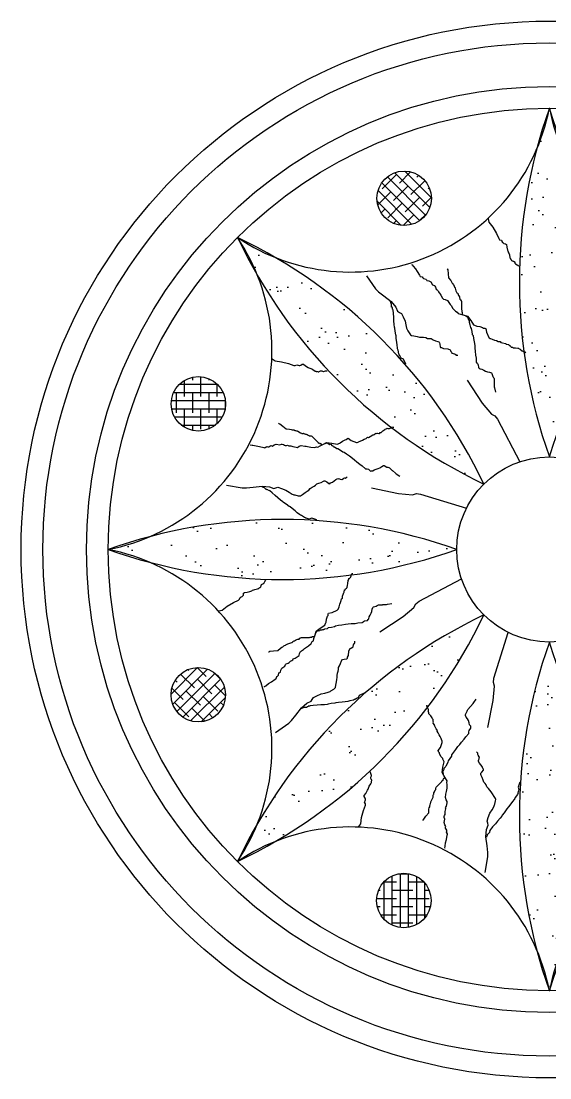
# Model space of a CAD drawing. Extents: x 79200 to 86489, y 55229 to 60079.
# Drawn here: x 79200 to 81627, y 55229 to 60079 of the extents above; entities that cross this region are included whole.
import ezdxf

# ---------------------------------------------------------------- set-up
doc = ezdxf.new("R2010")
doc.units = 0
doc.header["$LTSCALE"] = 10
doc.header["$MEASUREMENT"] = 0
for name, color, linetype in [('4', 4, 'CONTINUOUS'), ('7', 7, 'CONTINUOUS'), ('BH', 3, 'CONTINUOUS')]:
    doc.layers.add(name, color=color, linetype=linetype)

msp = doc.modelspace()

# ---------------------------------------------------------------- hatches: boundary and pattern name
at = {"layer": 'BH'}
h = msp.add_hatch(dxfattribs=at)
h.set_pattern_fill('AR-SAND', color=256, scale=100, style=0)
h.set_pattern_definition([(37.5, (44177.51, 45281.96), (-6.29934, 192.6824), [0, -152, 0, -170, 0, -162.5]), (7.5, (44177.5, 45281.96), (176.9777, 282.2146), [0, -82, 0, -137, 0, -52.5]), (327.5, (44054.51, 45281.96), (311.4142, 0.5659), [0, -50, 0, -180, 0, -235]), (317.5, (44054.5, 45281.96), (300.6127, 87.7676), [0, -25, 0, -118, 0, -135])])
h.paths.add_polyline_path([(81683.5, 59489.8, -0.053362), (81625, 59678.9, -0.053362), (81566.6, 59489.8, 0.097818), (81507.9, 58564.9), (81512.3, 58560.5), (81513.5, 58560.5), (81516, 58558.1), (81508.8, 58558.1, 0.05169), (81625, 58078.9, 0.151004)])
h.paths.add_polyline_path([(80368.2, 58993.4, -0.053362), (80193.1, 59085.8, -0.053362), (80285.5, 58910.7, 0.097818), (80898, 58215.3), (80904.2, 58215.3), (80905.1, 58216.1), (80908.5, 58216.1), (80903.5, 58211.1, 0.05169), (81324.5, 57954.4, 0.151004)])
h.paths.add_polyline_path([(81200, 57653.9, 0.151004), (79789.1, 57712.3, -0.053362), (79600, 57653.9, -0.053362), (79789.1, 57595.4, 0.097818), (80714, 57536.8), (80718.4, 57541.2), (80718.4, 57542.4), (80720.8, 57544.8), (80720.8, 57537.7, 0.05169)])
h.paths.add_polyline_path([(81063.6, 56926.9), (81063.6, 56933.1), (81062.8, 56934), (81062.8, 56937.4), (81067.8, 56932.4, 0.05169), (81324.5, 57353.4, 0.151004), (80285.5, 56397, -0.053362), (80193.1, 56222, -0.053362), (80368.2, 56314.4, 0.097818)])
h.paths.add_polyline_path([(81734.1, 56749.7), (81741.2, 56749.7, 0.05169), (81625, 57228.9, 0.151004), (81566.6, 55818, -0.053362), (81625, 55628.9, -0.053362), (81683.5, 55818, 0.097818), (81742.1, 56742.9), (81737.7, 56747.3), (81736.5, 56747.3)])
h.paths.add_polyline_path([(82352, 57092.5), (82345.8, 57092.5), (82344.9, 57091.6), (82341.5, 57091.6), (82346.5, 57096.7, 0.05169), (81925.5, 57353.4, 0.151004), (82881.8, 56314.4, -0.053362), (83056.9, 56222, -0.053362), (82964.5, 56397, 0.097818)])
h.paths.add_polyline_path([(83650, 57653.9, -0.053362), (83460.9, 57712.3, 0.097818), (82536, 57771), (82531.6, 57766.6), (82531.6, 57765.4), (82529.2, 57762.9), (82529.2, 57770.1, 0.05169), (82050, 57653.9, 0.151004), (83460.9, 57595.4, -0.053362)])
h.paths.add_polyline_path([(82964.5, 58910.7, -0.053362), (83056.9, 59085.8, -0.053362), (82881.8, 58993.4, 0.097818), (82186.4, 58380.9), (82186.4, 58374.7), (82187.3, 58373.8), (82187.3, 58370.4), (82182.2, 58375.4, 0.05169), (81925.5, 57954.4, 0.151004)])
h = msp.add_hatch(dxfattribs=at)
h.set_pattern_fill('ANSI38', color=256, scale=300, angle=90, style=0)
h.set_pattern_definition([(135, (85802.292, 54496.444), (-26.5165, -26.5165), []), (225, (85802.292, 54496.444), (-26.5165, -79.54951), [93.75, -56.25])])
edge = h.paths.add_edge_path()
edge.add_arc((80958.3, 59265.7), 125, 90, 450)
h = msp.add_hatch(dxfattribs=at)
h.set_pattern_fill('ANSI38', color=256, scale=300, angle=-225, style=0)
h.set_pattern_definition([(180, (86811.44, 58375.02), (-2e-14, -37.5), []), (270, (86811.44, 58375.02), (37.5, -75), [93.75, -56.25])])
edge = h.paths.add_edge_path()
edge.add_arc((80013.8, 58322.2), 125, -225, 135)
h = msp.add_hatch(dxfattribs=at)
h.set_pattern_fill('ANSI38', color=256, scale=300, angle=-180, style=0)
h.set_pattern_definition([(225, (84782.45, 61831.16), (26.5165, -26.5165), []), (315, (84782.45, 61831.16), (79.54951, -26.5165), [93.75, -56.25])])
edge = h.paths.add_edge_path()
edge.add_arc((80013.2, 56987.2), 125, -180, 180)
h = msp.add_hatch(dxfattribs=at)
h.set_pattern_fill('ANSI38', color=256, scale=300, angle=-135, style=0)
h.set_pattern_definition([(270, (80903.874, 62840.31), (37.5, -3e-14), []), (360, (80903.874, 62840.31), (75, 37.5), [93.75, -56.25])])
edge = h.paths.add_edge_path()
edge.add_arc((80956.7, 56042.7), 125, -135, 225)

# ---------------------------------------------------------------- linework, layer by layer
at = {"layer": '4'}
msp.add_circle((81625, 57653.9), 2425, dxfattribs=at)
at = {"layer": '7'}
for points in [[(80193.1, 56222, 0.536588), (79600, 57653.9, 0.536588), (80193.1, 59085.8, 0.536588), (81625, 59678.9, 0.536588), (83056.9, 59085.8, 0.536588), (83650, 57653.9, 0.536588), (83056.9, 56222, 0.536588), (81625, 55628.9, 0.536588)], [(81625, 58078.9, 0.172247), (81625, 59678.9, 0.172247)], [(81324.5, 57954.4, 0.172247), (80193.1, 59085.8, 0.172247)], [(81200, 57653.9, 0.172247), (79600, 57653.9, 0.172247)], [(81324.5, 57353.4, 0.172247), (80193.1, 56222, 0.172247)], [(81625, 57228.9, 0.172247), (81625, 55628.9, 0.172247)]]:
    msp.add_lwpolyline(points, format="xyb", close=True, dxfattribs=at)
for centre, radius in [((81625, 57653.9), 2325), ((81625, 57653.9), 2125), ((81625, 57653.9), 2025), ((80958.3, 59265.7), 125), ((80013.8, 58322.2), 125), ((81625, 57653.9), 425), ((80013.2, 56987.2), 125), ((80956.7, 56042.7), 125)]:
    msp.add_circle(centre, radius, dxfattribs=at)
at = {"layer": 'BH'}
for points in [[(81344.1, 59173.2), (81344.1, 59171.9), (81346.5, 59156.1), (81364.8, 59133), (81381.8, 59103.8), (81392.7, 59080.6), (81396.4, 59075.8), (81404.9, 59073.3), (81407.4, 59068.5), (81407.4, 59067.2), (81409.8, 59063.6), (81412.2, 59061.2), (81415.9, 59058.7), (81424.4, 59057.5), (81428, 59053.9), (81429.3, 59041.7), (81432.9, 59028.3), (81434.1, 59024.6), (81435.3, 59019.8), (81437.8, 59016.1), (81440.2, 59011.2), (81441.4, 59006.4), (81443.9, 58993), (81446.3, 58989.3), (81446.3, 58988.1), (81447.5, 58986.9), (81448.7, 58984.5), (81449.9, 58983.2), (81449.9, 58982), (81451.2, 58982), (81451.2, 58980.8), (81453.6, 58978.4), (81454.8, 58978.4), (81458.5, 58977.2), (81462.1, 58977.2), (81462.1, 58975.9), (81463.3, 58974.7), (81464.5, 58973.5), (81465.8, 58973.5), (81465.8, 58972.3), (81467, 58968.6), (81468.2, 58966.2), (81469.4, 58965), (81477.9, 58960.1), (81484.2, 58955.2)], [(80992.7, 58962.3), (80996.4, 58961), (80998.8, 58956.2), (81000, 58954.9), (81009.8, 58942.8), (81018.3, 58929.4), (81029.2, 58912.3), (81031.7, 58907.5), (81032.9, 58907.5), (81041.4, 58905), (81043.8, 58901.4), (81047.5, 58897.7), (81058.4, 58895.3), (81060.9, 58891.6), (81062.1, 58888), (81071.8, 58886.8), (81080.3, 58881.9), (81088.9, 58868.5), (81097.4, 58864.9), (81099.8, 58862.4), (81102.2, 58857.6), (81103.5, 58852.7), (81105.9, 58849), (81109.6, 58845.4), (81113.2, 58842.9), (81115.6, 58836.9), (81119.3, 58832), (81122.9, 58829.6), (81124.2, 58825.9), (81126.6, 58821), (81135.1, 58807.6), (81138.8, 58802.8), (81147.3, 58801.6), (81157, 58796.7), (81166.7, 58783.3), (81170.4, 58778.4), (81174, 58773.6), (81182.6, 58760.2), (81193.5, 58748), (81202, 58743.1), (81205.7, 58737), (81216.6, 58734.6), (81233.7, 58729.7), (81249.5, 58724.9), (81264.1, 58705.4), (81277.5, 58684.7), (81289.6, 58679.8), (81292.1, 58678.6), (81305.5, 58677.4), (81318.8, 58672.5), (81322.5, 58670.1), (81329.8, 58670.1), (81329.8, 58668.9), (81333.4, 58667.6), (81335.9, 58650.6), (81346.8, 58627.5), (81349.3, 58625), (81352.9, 58622.6), (81354.1, 58622.6), (81362.6, 58618.9), (81373.6, 58615.3), (81382.1, 58612.9), (81390.6, 58609.2), (81399.1, 58608), (81401.6, 58604.3), (81410.1, 58603.1), (81423.5, 58599.5), (81427.1, 58597), (81429.6, 58595.8), (81439.3, 58594.6), (81440.5, 58590.9), (81444.2, 58589.7), (81447.8, 58584.9), (81450.2, 58582.4), (81455.1, 58582.4), (81458.8, 58580), (81469.7, 58578.8), (81480.7, 58577.6), (81483.1, 58577.6), (81486.7, 58575.1), (81490.4, 58573.9), (81491.6, 58573.9), (81492.8, 58570.3), (81494.1, 58570.3), (81496.5, 58567.8), (81497.7, 58566.6), (81497.7, 58565.4), (81501.4, 58565.4), (81502.6, 58564.2), (81503.8, 58564.2), (81505, 58562.9), (81506.2, 58562.9), (81508.7, 58561.7), (81511.1, 58561.7), (81512.3, 58560.5), (81513.5, 58560.5), (81513.5, 58558.1), (81516, 58558.1), (81517.2, 58556.9)], [(81155.8, 58942.8), (81155.8, 58941.6), (81158.2, 58936.7), (81160.7, 58919.6), (81161.9, 58900.2), (81172.8, 58888), (81176.5, 58881.9), (81178.9, 58877), (81181.3, 58874.6), (81182.6, 58873.4), (81183.8, 58869.7), (81185, 58869.7), (81186.2, 58864.9), (81187.4, 58863.6), (81188.6, 58860), (81191.1, 58857.6), (81192.3, 58853.9), (81195.9, 58840.5), (81198.4, 58835.6), (81198.4, 58834.4), (81200.8, 58832), (81203.2, 58829.6), (81204.5, 58829.6), (81204.5, 58828.3), (81205.7, 58824.7), (81205.7, 58823.5), (81208.1, 58819.8), (81209.3, 58819.8), (81209.3, 58818.6), (81211.8, 58813.7), (81213, 58808.9), (81214.2, 58805.2), (81214.2, 58802.8), (81217.8, 58799.1), (81220.3, 58795.5), (81221.5, 58793), (81221.5, 58755.3), (81222.7, 58751.6), (81222.7, 58744.3), (81223.9, 58744.3), (81223.9, 58743.1), (81225.1, 58743.1), (81225.1, 58733.4), (81226.4, 58733.4), (81226.4, 58732.2)], [(80785.7, 58910.5), (80827.6, 58850.6), (80840.9, 58837.2), (80865.3, 58817.7), (80898.1, 58792.1), (80920, 58766.6), (80928.6, 58747.1), (80937.1, 58742.2), (80945.6, 58737.4), (80954.1, 58721.5), (80962.6, 58702), (80966.3, 58685), (80969.9, 58669.2), (80972.4, 58664.3), (80973.6, 58660.7), (80976, 58657), (80984.5, 58643.6), (80988.2, 58638.7), (80991.8, 58636.3), (81002.8, 58633.9), (81017.4, 58631.4), (81028.3, 58629), (81036.8, 58627.8), (81046.6, 58627.8), (81057.5, 58626.6), (81066, 58622.9), (81074.6, 58621.7), (81083.1, 58621.7), (81091.6, 58616.8), (81102.5, 58612), (81113.5, 58608.3), (81117.2, 58607.1), (81118.4, 58605.9), (81120.8, 58602.2), (81122, 58596.1), (81123.2, 58584), (81125.7, 58580.3), (81130.5, 58580.3), (81139.1, 58576.7), (81158.5, 58574.2), (81169.5, 58570.6), (81170.7, 58566.9), (81171.9, 58566.9), (81171.9, 58564.5), (81173.1, 58564.5), (81174.3, 58560.8), (81175.6, 58559.6), (81178, 58554.7), (81179.2, 58554.7), (81187.7, 58552.3), (81188.9, 58552.3), (81192.6, 58551.1), (81192.6, 58549.9), (81193.8, 58549.9), (81193.8, 58548.7), (81195, 58548.7), (81195, 58547.4), (81196.2, 58546.2), (81204.8, 58546.2)], [(80966.3, 58504.8), (80955.3, 58526.7), (80944.4, 58531.6), (80941.9, 58536.5), (80939.5, 58541.4), (80938.3, 58545), (80937.1, 58545), (80935.9, 58546.2), (80935.9, 58548.7), (80933.4, 58552.3), (80931, 58569.4), (80928.6, 58574.2), (80927.3, 58579.1), (80926.1, 58591.3), (80924.9, 58604.7), (80922.5, 58621.7), (80921.3, 58633.9), (80920, 58638.7), (80917.6, 58655.8), (80915.2, 58669.2), (80913.9, 58674), (80912.7, 58686.2), (80911.5, 58703.3), (80910.3, 58719.1), (80909.1, 58738.6), (80907.9, 58752), (80906.6, 58755.6), (80906.6, 58756.8), (80905.4, 58756.8), (80905.4, 58761.7), (80904.2, 58761.7), (80903, 58765.4), (80901.8, 58766.6), (80900.6, 58766.6), (80900.6, 58781.2), (80899.3, 58781.2), (80899.3, 58782.4), (80898.1, 58782.4), (80898.1, 58783.6), (80896.9, 58787.3), (80896.9, 58790.9), (80895.7, 58790.9), (80895.7, 58792.1)], [(81241, 58727.3), (81241, 58726.1), (81249.5, 58721.2), (81253.1, 58707.8), (81256.8, 58705.4), (81256.8, 58696.9), (81258, 58693.2), (81258, 58689.6), (81259.2, 58687.1), (81259.2, 58685.9), (81260.4, 58684.7), (81262.9, 58672.5), (81266.5, 58667.6), (81268.9, 58654.3), (81271.4, 58640.9), (81275, 58636), (81277.5, 58622.6), (81279.9, 58606.8), (81282.3, 58589.7), (81283.5, 58577.6), (81284.8, 58564.2), (81286, 58545.9), (81288.4, 58532.5), (81289.6, 58513), (81293.3, 58508.2), (81294.5, 58506.9), (81298.2, 58502.1), (81299.4, 58488.7), (81303, 58486.3), (81306.7, 58482.6), (81315.2, 58481.4), (81323.7, 58476.5), (81332.2, 58471.6), (81340.7, 58469.2), (81350.5, 58468), (81359, 58464.3), (81361.4, 58461.9), (81365.1, 58448.5), (81367.5, 58444.9), (81369.9, 58441.2), (81371.2, 58437.6), (81371.2, 58419.3), (81372.4, 58419.3), (81372.4, 58401), (81373.6, 58396.2), (81377.2, 58376.7)], [(80352.1, 58529.5), (80352.9, 58528.7), (80365.8, 58519.2), (80395.1, 58515.7), (80427.8, 58507.1), (80451.9, 58498.5), (80457.9, 58497.7), (80465.7, 58502), (80470.8, 58500.2), (80471.7, 58499.4), (80476, 58498.5), (80479.4, 58498.5), (80483.7, 58499.4), (80490.6, 58504.5), (80495.8, 58504.5), (80505.3, 58496.8), (80517.3, 58489.9), (80520.8, 58488.2), (80525.1, 58485.6), (80529.4, 58484.7), (80534.5, 58483), (80538.8, 58480.4), (80550, 58472.7), (80554.3, 58471.8), (80555.2, 58471), (80556.9, 58471), (80559.5, 58470.1), (80561.2, 58470.1), (80562.1, 58469.2), (80562.9, 58470.1), (80563.8, 58469.2), (80567.2, 58469.2), (80568.1, 58470.1), (80571.5, 58471.8), (80574.1, 58474.4), (80575, 58473.5), (80576.7, 58473.5), (80578.4, 58473.5), (80579.3, 58474.4), (80580.1, 58473.5), (80583.6, 58471.8), (80586.2, 58470.9), (80587.9, 58470.9), (80597.4, 58473.5), (80605.2, 58474.5)], [(81247.1, 58431.7), (81317.1, 58325.7), (81359.1, 58275.7), (81375, 58266.9), (81387.1, 58251.7), (81489.8, 58056.8)], [(80252.8, 58132), (80256.2, 58133.7), (80261.4, 58132), (80263.1, 58132), (80278.6, 58130.2), (80294.1, 58126.8), (80313.9, 58122.5), (80319, 58120.7), (80319.9, 58121.6), (80327.6, 58125.9), (80331.9, 58125), (80337.1, 58125), (80346.6, 58131.1), (80350.9, 58130.2), (80354.3, 58128.5), (80362.1, 58134.5), (80371.5, 58137.1), (80387, 58133.6), (80395.6, 58137.1), (80399.1, 58137.1), (80404.2, 58135.4), (80408.5, 58132.8), (80412.8, 58131.9), (80418, 58131.9), (80422.3, 58132.8), (80428.3, 58130.2), (80434.4, 58129.3), (80438.7, 58130.2), (80442.1, 58128.5), (80447.3, 58126.7), (80462.8, 58123.3), (80468.8, 58122.4), (80475.7, 58127.6), (80486, 58131), (80502.3, 58128.4), (80508.4, 58127.6), (80514.4, 58126.7), (80529.9, 58123.3), (80546.2, 58122.4), (80555.7, 58125), (80562.6, 58123.3), (80572.1, 58129.3), (80587.5, 58137.9), (80602.2, 58145.6), (80626.3, 58142.2), (80650.4, 58137), (80662.4, 58142.2), (80665, 58143), (80675.3, 58151.6), (80688.2, 58157.7), (80692.5, 58158.5), (80697.7, 58163.7), (80698.6, 58162.8), (80702, 58164.5), (80715.8, 58154.2), (80739.9, 58145.6), (80743.3, 58145.6), (80747.6, 58146.5), (80748.5, 58147.3), (80757.1, 58150.8), (80767.4, 58155.9), (80775.2, 58160.2), (80783.8, 58163.7), (80790.6, 58168.8), (80794.9, 58168), (80801.8, 58173.1), (80813.9, 58180), (80818.2, 58180.9), (80820.8, 58181.7), (80828.5, 58187.7), (80831.9, 58186), (80835.4, 58187.7), (80841.4, 58186.9), (80844.9, 58186.9), (80848.3, 58190.3), (80852.6, 58191.2), (80861.2, 58198.1), (80869.8, 58204.9), (80871.5, 58206.7), (80875.8, 58207.5), (80879.3, 58209.3), (80880.1, 58210.1), (80883.6, 58208.4), (80884.4, 58209.2), (80887.9, 58209.2), (80889.6, 58209.2), (80890.5, 58208.4), (80893, 58211), (80894.8, 58211), (80895.6, 58211.8), (80897.3, 58211.8), (80898.2, 58212.7), (80900.8, 58213.5), (80902.5, 58215.3), (80904.2, 58215.3), (80905.1, 58216.1), (80906.8, 58214.4), (80908.5, 58216.1), (80910.3, 58216.1)], [(80381.8, 58233.5), (80382.7, 58232.6), (80387.9, 58230.9), (80401.6, 58220.6), (80416.3, 58207.6), (80432.6, 58206.8), (80439.5, 58205.1), (80444.7, 58203.3), (80448.1, 58203.3), (80449.8, 58203.3), (80453.3, 58201.6), (80454.1, 58202.5), (80458.4, 58199.9), (80460.2, 58199.9), (80463.6, 58198.2), (80467, 58198.2), (80470.5, 58196.4), (80482.5, 58189.6), (80487.7, 58187.8), (80488.6, 58187), (80492, 58187), (80495.4, 58187), (80496.3, 58187.8), (80497.2, 58187), (80500.6, 58185.2), (80501.5, 58184.4), (80505.8, 58183.5), (80506.6, 58184.4), (80507.5, 58183.5), (80512.7, 58181.8), (80517, 58179.2), (80520.4, 58177.5), (80522.1, 58175.8), (80527.3, 58175.8), (80531.6, 58174.9), (80534.2, 58174.1), (80560.9, 58147.4), (80564.3, 58145.6), (80569.5, 58140.5), (80570.3, 58141.3), (80571.2, 58140.5), (80572.1, 58141.3), (80578.9, 58134.5), (80579.8, 58135.3), (80580.7, 58134.5)], [(80594.4, 58141.3), (80595.3, 58140.5), (80604.8, 58143.1), (80616.8, 58136.2), (80621.1, 58137), (80627.1, 58131), (80630.6, 58129.3), (80633.2, 58126.7), (80635.7, 58125.8), (80636.6, 58125), (80638.3, 58125), (80648.7, 58118.1), (80654.7, 58117.2), (80665.9, 58109.5), (80677.1, 58101.7), (80683.1, 58100.9), (80694.3, 58093.1), (80707.2, 58083.6), (80721, 58073.3), (80730.4, 58065.6), (80740.8, 58057), (80754.5, 58044.9), (80765.7, 58037.2), (80780.4, 58024.2), (80786.4, 58023.4), (80788.1, 58023.4), (80794.1, 58022.5), (80804.4, 58013.9), (80808.8, 58014.8), (80813.9, 58014.8), (80820.8, 58019.9), (80830.3, 58022.5), (80839.7, 58025.1), (80847.5, 58029.4), (80855.2, 58035.4), (80863.8, 58038.9), (80867.3, 58038.9), (80879.3, 58032), (80883.6, 58031.1), (80887.9, 58030.2), (80891.4, 58028.5), (80904.3, 58015.6), (80905.1, 58016.5), (80918.1, 58003.6), (80922.4, 58001), (80938.7, 57989.8)], [(80143, 57949), (80214.9, 57936.2), (80233.9, 57936.2), (80264.9, 57939.6), (80306.2, 57944.8), (80339.7, 57942.2), (80359.5, 57934.4), (80369, 57937), (80378.5, 57939.6), (80395.7, 57934.4), (80415.5, 57926.7), (80430.1, 57917.2), (80443.9, 57908.6), (80449, 57906.9), (80452.5, 57905.1), (80456.8, 57904.3), (80472.3, 57900.8), (80478.3, 57900), (80482.6, 57900.8), (80492.1, 57906.9), (80504.1, 57915.5), (80513.6, 57921.5), (80520.5, 57926.6), (80527.3, 57933.5), (80535.9, 57940.4), (80544.6, 57943.8), (80551.4, 57949), (80557.5, 57955), (80566.9, 57957.6), (80578.1, 57961.9), (80588.4, 57967.1), (80591.9, 57968.8), (80593.6, 57968.8), (80597.9, 57967.9), (80603.1, 57964.5), (80612.5, 57956.7), (80616.8, 57955.9), (80620.3, 57959.3), (80628.9, 57962.8), (80644.4, 57974.8), (80654.7, 57980), (80658.1, 57978.2), (80659, 57979.1), (80660.7, 57977.4), (80661.6, 57978.2), (80665, 57976.5), (80666.7, 57976.5), (80671.9, 57974.8), (80672.8, 57975.7), (80680.5, 57980), (80681.4, 57980.8), (80684.8, 57982.5), (80685.7, 57981.7), (80686.5, 57982.5), (80687.4, 57981.7), (80688.3, 57982.5), (80689.1, 57981.7), (80690.8, 57981.7), (80696.9, 57987.7)], [(80557.5, 57789.8), (80534.3, 57797.5), (80523.1, 57793.2), (80517.9, 57795), (80512.7, 57796.7), (80509.3, 57798.4), (80508.4, 57797.6), (80506.7, 57797.6), (80505, 57799.3), (80500.7, 57800.1), (80486.9, 57810.5), (80481.8, 57812.2), (80477.5, 57814.8), (80468, 57822.5), (80457.7, 57831.1), (80443.9, 57841.5), (80434.4, 57849.2), (80430.1, 57851.8), (80416.3, 57862.1), (80405.2, 57869.9), (80400.8, 57872.5), (80391.4, 57880.2), (80378.5, 57891.4), (80366.4, 57901.7), (80351.8, 57914.6), (80341.5, 57923.2), (80338, 57925), (80337.1, 57925.8), (80336.3, 57925), (80332.8, 57928.4), (80332, 57927.5), (80328.5, 57929.3), (80326.8, 57929.3), (80326, 57928.4), (80315.6, 57938.7), (80314.8, 57937.9), (80313.9, 57938.7), (80313, 57937.9), (80312.2, 57938.7), (80308.7, 57940.5), (80306.2, 57943), (80305.3, 57942.2), (80304.4, 57943)], [(80807.9, 57936.7), (80932.3, 57911.2), (80997.3, 57905.5), (81014.7, 57910.5), (81034.1, 57908.4), (81244.5, 57843.2)], [(80316.6, 57021.6), (80317.9, 57025.3), (80322.7, 57027.7), (80323.9, 57028.9), (80336.1, 57038.6), (80349.5, 57047.2), (80366.6, 57058.1), (80371.4, 57060.5), (80371.4, 57061.8), (80373.9, 57070.3), (80377.5, 57072.7), (80381.2, 57076.4), (80383.6, 57087.3), (80387.3, 57089.7), (80390.9, 57091), (80392.1, 57100.7), (80397, 57109.2), (80410.4, 57117.7), (80414, 57126.3), (80416.5, 57128.7), (80421.3, 57131.1), (80426.2, 57132.3), (80429.9, 57134.8), (80433.5, 57138.4), (80435.9, 57142.1), (80442, 57144.5), (80446.9, 57148.2), (80449.3, 57151.8), (80453, 57153), (80457.9, 57155.5), (80471.3, 57164), (80476.1, 57167.6), (80477.3, 57176.1), (80482.2, 57185.9), (80495.6, 57195.6), (80500.5, 57199.3), (80505.3, 57202.9), (80518.7, 57211.4), (80530.9, 57222.4), (80535.8, 57230.9), (80541.9, 57234.5), (80544.3, 57245.5), (80549.2, 57262.5), (80554, 57278.3), (80573.5, 57292.9), (80594.2, 57306.3), (80599.1, 57318.5), (80600.3, 57320.9), (80601.5, 57334.3), (80606.4, 57347.7), (80608.8, 57351.4), (80608.8, 57358.7), (80610, 57358.7), (80611.3, 57362.3), (80628.3, 57364.7), (80651.4, 57375.7), (80653.9, 57378.1), (80656.3, 57381.8), (80656.3, 57383), (80659.9, 57391.5), (80663.6, 57402.5), (80666, 57411), (80669.7, 57419.5), (80670.9, 57428), (80674.6, 57430.4), (80675.8, 57439), (80679.4, 57452.3), (80681.9, 57456), (80683.1, 57458.4), (80684.3, 57468.2), (80687.9, 57469.4), (80689.2, 57473), (80694, 57476.7), (80696.5, 57479.1), (80696.5, 57484), (80698.9, 57487.6), (80700.1, 57498.6), (80701.3, 57509.5), (80701.3, 57512), (80703.8, 57515.6), (80705, 57519.3), (80705, 57520.5), (80708.6, 57521.7), (80708.6, 57522.9), (80711.1, 57525.4), (80712.3, 57526.6), (80713.5, 57526.6), (80713.5, 57530.2), (80714.7, 57531.4), (80714.7, 57532.7), (80715.9, 57533.9), (80715.9, 57535.1), (80717.2, 57537.5), (80717.2, 57540), (80718.4, 57541.2), (80718.4, 57542.4), (80720.8, 57542.4), (80720.8, 57544.8), (80722, 57546)], [(80105.7, 57372.9), (80106.9, 57372.9), (80122.8, 57375.4), (80145.9, 57393.6), (80175.1, 57410.7), (80198.3, 57421.6), (80203.1, 57425.3), (80205.6, 57433.8), (80210.4, 57436.2), (80211.6, 57436.2), (80215.3, 57438.7), (80217.7, 57441.1), (80220.2, 57444.7), (80221.4, 57453.3), (80225, 57456.9), (80237.2, 57458.1), (80250.6, 57461.8), (80254.3, 57463), (80259.1, 57464.2), (80262.8, 57466.6), (80267.6, 57469.1), (80272.5, 57470.3), (80285.9, 57472.7), (80289.6, 57475.2), (80290.8, 57475.2), (80292, 57476.4), (80294.4, 57477.6), (80295.6, 57478.8), (80296.9, 57478.8), (80296.9, 57480), (80298.1, 57480), (80300.5, 57482.5), (80300.5, 57483.7), (80301.7, 57487.3), (80301.7, 57491), (80302.9, 57491), (80304.2, 57492.2), (80305.4, 57493.4), (80305.4, 57494.6), (80306.6, 57494.6), (80310.3, 57495.8), (80312.7, 57497.1), (80313.9, 57498.3), (80318.8, 57506.8), (80323.6, 57513.1)], [(80847.2, 57276), (80953.2, 57346), (81003.2, 57388), (81012, 57403.8), (81027.2, 57416), (81222.1, 57518.7)], [(80551.6, 57269.8), (80552.8, 57269.8), (80557.7, 57278.3), (80571.1, 57282), (80573.5, 57285.6), (80582, 57285.6), (80585.7, 57286.9), (80589.3, 57286.9), (80591.8, 57288.1), (80593, 57288.1), (80594.2, 57289.3), (80606.4, 57291.7), (80611.3, 57295.4), (80624.6, 57297.8), (80638, 57300.3), (80642.9, 57303.9), (80656.3, 57306.3), (80672.1, 57308.8), (80689.2, 57311.2), (80701.3, 57312.4), (80714.7, 57313.6), (80733, 57314.9), (80746.4, 57317.3), (80765.9, 57318.5), (80770.7, 57322.2), (80771.9, 57323.4), (80776.8, 57327), (80790.2, 57328.2), (80792.6, 57331.9), (80796.3, 57335.5), (80797.5, 57344.1), (80802.4, 57352.6), (80807.3, 57361.1), (80809.7, 57369.6), (80810.9, 57379.3), (80814.6, 57387.9), (80817, 57390.3), (80830.4, 57393.9), (80834, 57396.4), (80837.7, 57398.8), (80841.3, 57400), (80859.6, 57400), (80859.6, 57401.2), (80877.9, 57401.2), (80882.7, 57402.5), (80902.2, 57406.1)], [(80336.1, 57184.7), (80337.3, 57184.7), (80342.2, 57187.1), (80359.3, 57189.5), (80378.7, 57190.7), (80390.9, 57201.7), (80397, 57205.3), (80401.9, 57207.8), (80404.3, 57210.2), (80405.5, 57211.4), (80409.2, 57212.6), (80409.2, 57213.9), (80414, 57215.1), (80415.3, 57216.3), (80418.9, 57217.5), (80421.3, 57219.9), (80425, 57221.2), (80438.4, 57224.8), (80443.3, 57227.2), (80444.5, 57227.2), (80446.9, 57229.7), (80449.3, 57232.1), (80449.3, 57233.3), (80450.6, 57233.3), (80454.2, 57234.5), (80455.4, 57234.5), (80459.1, 57237), (80459.1, 57238.2), (80460.3, 57238.2), (80465.2, 57240.6), (80470, 57241.8), (80473.7, 57243.1), (80476.1, 57243.1), (80479.8, 57246.7), (80483.4, 57249.1), (80485.9, 57250.4), (80523.6, 57250.4), (80527.3, 57251.6), (80534.6, 57251.6), (80534.6, 57252.8), (80535.8, 57252.8), (80535.8, 57254), (80545.5, 57254), (80545.5, 57255.2), (80546.7, 57255.2)], [(80368.4, 56814.6), (80428.3, 56856.4), (80441.7, 56869.8), (80461.2, 56894.1), (80486.8, 56927), (80512.3, 56948.9), (80531.8, 56957.4), (80536.7, 56965.9), (80541.5, 56974.5), (80557.4, 56983), (80576.8, 56991.5), (80593.9, 56995.1), (80609.7, 56998.8), (80614.6, 57001.2), (80618.2, 57002.4), (80621.9, 57004.9), (80635.3, 57013.4), (80640.1, 57017), (80642.6, 57020.7), (80645, 57031.6), (80647.5, 57046.2), (80649.9, 57057.2), (80651.1, 57065.7), (80651.1, 57075.4), (80652.3, 57086.4), (80656, 57094.9), (80657.2, 57103.4), (80657.2, 57112), (80662.1, 57120.5), (80666.9, 57131.4), (80670.6, 57142.4), (80671.8, 57146), (80673, 57147.2), (80676.7, 57149.7), (80682.8, 57150.9), (80694.9, 57152.1), (80698.6, 57154.5), (80698.6, 57159.4), (80702.2, 57167.9), (80704.7, 57187.4), (80708.3, 57198.3), (80712, 57199.6), (80712, 57200.8), (80714.4, 57200.8), (80714.4, 57202), (80718.1, 57203.2), (80719.3, 57204.4), (80724.1, 57206.9), (80724.1, 57208.1), (80726.6, 57216.6), (80726.6, 57217.8), (80727.8, 57221.5), (80729, 57221.5), (80729, 57222.7), (80730.2, 57222.7), (80730.2, 57223.9), (80731.5, 57223.9), (80732.7, 57225.1), (80732.7, 57233.6)], [(81342.2, 56836.7), (81367.7, 56961.1), (81373.4, 57026.2), (81368.4, 57043.6), (81370.5, 57062.9), (81435.7, 57273.4)], [(80774.1, 56995.1), (80752.1, 56984.2), (80747.3, 56973.2), (80742.4, 56970.8), (80737.5, 56968.4), (80733.9, 56967.2), (80733.9, 56965.9), (80732.7, 56964.7), (80730.2, 56964.7), (80726.6, 56962.3), (80709.5, 56959.9), (80704.7, 56957.4), (80699.8, 56956.2), (80687.6, 56955), (80674.2, 56953.8), (80657.2, 56951.3), (80645, 56950.1), (80640.1, 56948.9), (80623.1, 56946.5), (80609.7, 56944), (80604.8, 56942.8), (80592.7, 56941.6), (80575.6, 56940.4), (80559.8, 56939.2), (80540.3, 56938), (80526.9, 56936.7), (80523.3, 56935.5), (80522.1, 56935.5), (80522.1, 56934.3), (80517.2, 56934.3), (80517.2, 56933.1), (80513.5, 56931.9), (80512.3, 56930.7), (80512.3, 56929.4), (80497.7, 56929.4), (80497.7, 56928.2), (80496.5, 56928.2), (80496.5, 56927), (80495.3, 56927), (80491.6, 56925.8), (80488, 56925.8), (80488, 56924.6), (80486.8, 56924.6)], [(81146.9, 56281.6), (81145.2, 56285.1), (81146.9, 56290.2), (81146.9, 56292), (81148.7, 56307.5), (81152.1, 56323), (81156.4, 56342.7), (81158.1, 56347.9), (81157.3, 56348.8), (81153, 56356.5), (81153.8, 56360.8), (81153.8, 56366), (81147.8, 56375.4), (81148.7, 56379.8), (81150.4, 56383.2), (81144.4, 56390.9), (81141.8, 56400.4), (81145.3, 56415.9), (81141.8, 56424.5), (81141.8, 56427.9), (81143.5, 56433.1), (81146.1, 56437.4), (81147, 56441.7), (81147, 56446.9), (81146.1, 56451.2), (81148.7, 56457.2), (81149.6, 56463.2), (81148.7, 56467.5), (81150.4, 56471), (81152.2, 56476.1), (81155.6, 56491.6), (81156.5, 56497.7), (81151.3, 56504.5), (81147.9, 56514.9), (81150.4, 56531.2), (81151.3, 56537.2), (81152.2, 56543.3), (81155.6, 56558.8), (81156.5, 56575.1), (81153.9, 56584.6), (81155.6, 56591.5), (81149.6, 56600.9), (81141, 56616.4), (81133.3, 56631), (81136.7, 56655.1), (81141.9, 56679.2), (81136.7, 56691.3), (81135.9, 56693.9), (81127.3, 56704.2), (81121.2, 56717.1), (81120.4, 56721.4), (81115.2, 56726.6), (81116.1, 56727.4), (81114.3, 56730.9), (81124.7, 56744.6), (81133.3, 56768.7), (81133.3, 56772.2), (81132.4, 56776.5), (81131.6, 56777.3), (81128.1, 56786), (81123, 56796.3), (81118.7, 56804), (81115.2, 56812.6), (81110.1, 56819.5), (81110.9, 56823.8), (81105.8, 56830.7), (81098.9, 56842.7), (81098, 56847), (81097.2, 56849.6), (81091.1, 56857.4), (81092.9, 56860.8), (81091.1, 56864.3), (81092, 56870.3), (81092, 56873.7), (81088.6, 56877.2), (81087.7, 56881.5), (81080.8, 56890.1), (81073.9, 56898.7), (81072.2, 56900.4), (81071.4, 56904.7), (81069.6, 56908.1), (81068.8, 56909), (81070.5, 56912.4), (81069.6, 56913.3), (81069.6, 56916.7), (81069.6, 56918.5), (81070.5, 56919.3), (81067.9, 56921.9), (81067.9, 56923.6), (81067.1, 56924.5), (81067.1, 56926.2), (81066.2, 56927.1), (81065.3, 56929.7), (81063.6, 56931.4), (81063.6, 56933.1), (81062.8, 56934), (81064.5, 56935.7), (81062.8, 56937.4), (81062.8, 56939.1)], [(81137.6, 56623.3), (81138.4, 56624.2), (81135.8, 56633.6), (81142.7, 56645.7), (81141.9, 56650), (81147.9, 56656), (81149.6, 56659.4), (81152.2, 56662), (81153.1, 56664.6), (81153.9, 56665.5), (81153.9, 56667.2), (81160.8, 56677.5), (81161.7, 56683.5), (81169.4, 56694.7), (81177.2, 56705.9), (81178, 56712), (81185.8, 56723.1), (81195.2, 56736.1), (81205.6, 56749.8), (81213.3, 56759.3), (81221.9, 56769.6), (81234, 56783.4), (81241.7, 56794.6), (81254.6, 56809.2), (81255.5, 56815.2), (81255.5, 56817), (81256.4, 56823), (81265, 56833.3), (81264.1, 56837.6), (81264.1, 56842.8), (81259, 56849.7), (81256.4, 56859.1), (81253.8, 56868.6), (81249.5, 56876.3), (81243.5, 56884.1), (81240, 56892.7), (81240, 56896.1), (81246.9, 56908.2), (81247.8, 56912.5), (81248.7, 56916.8), (81250.4, 56920.2), (81263.3, 56933.1), (81262.4, 56934), (81275.3, 56946.9), (81277.9, 56951.2), (81289.1, 56967.6)], [(81329.9, 56171.9), (81342.7, 56243.8), (81342.7, 56262.7), (81339.3, 56293.7), (81334.1, 56335), (81336.7, 56368.6), (81344.5, 56388.4), (81341.9, 56397.9), (81339.3, 56407.3), (81344.5, 56424.5), (81352.2, 56444.3), (81361.7, 56459), (81370.3, 56472.7), (81372, 56477.9), (81373.8, 56481.3), (81374.6, 56485.6), (81378.1, 56501.1), (81378.9, 56507.2), (81378.1, 56511.5), (81372, 56520.9), (81363.4, 56533), (81357.4, 56542.4), (81352.3, 56549.3), (81345.4, 56556.2), (81338.5, 56564.8), (81335, 56573.4), (81329.9, 56580.3), (81323.9, 56586.3), (81321.3, 56595.8), (81317, 56607), (81311.8, 56617.3), (81310.1, 56620.7), (81310.1, 56622.5), (81311, 56626.8), (81314.4, 56631.9), (81322.2, 56641.4), (81323, 56645.7), (81319.6, 56649.1), (81316.1, 56657.8), (81304.1, 56673.2), (81298.9, 56683.6), (81300.7, 56687), (81299.8, 56687.9), (81301.5, 56689.6), (81300.7, 56690.5), (81302.4, 56693.9), (81302.4, 56695.6), (81304.1, 56700.8), (81303.2, 56701.6), (81298.9, 56709.4), (81298.1, 56710.2), (81296.4, 56713.7), (81297.2, 56714.5), (81296.4, 56715.4), (81297.2, 56716.3), (81296.4, 56717.1), (81297.2, 56718), (81297.2, 56719.7), (81291.2, 56725.7)], [(80749.4, 56380.9), (80750.2, 56381.8), (80759.7, 56394.7), (80763.1, 56424), (80771.8, 56456.7), (80780.4, 56480.8), (80781.2, 56486.8), (80776.9, 56494.5), (80778.7, 56499.7), (80779.5, 56500.6), (80780.4, 56504.9), (80780.4, 56508.3), (80779.5, 56512.6), (80774.4, 56519.5), (80774.4, 56524.7), (80782.1, 56534.1), (80789, 56546.2), (80790.7, 56549.6), (80793.3, 56553.9), (80794.2, 56558.2), (80795.9, 56563.4), (80798.5, 56567.7), (80806.2, 56578.9), (80807.1, 56583.2), (80807.9, 56584.1), (80807.9, 56585.8), (80808.8, 56588.4), (80808.8, 56590.1), (80809.7, 56590.9), (80808.8, 56591.8), (80809.7, 56592.7), (80809.7, 56596.1), (80808.8, 56597), (80807.1, 56600.4), (80804.5, 56603), (80805.4, 56603.8), (80805.4, 56605.6), (80805.4, 56607.3), (80804.5, 56608.2), (80805.4, 56609), (80807.1, 56612.5), (80807.9, 56615), (80807.9, 56616.8), (80805.4, 56626.2), (80804.4, 56634.1)], [(81045.4, 56410.7), (81046.3, 56411.6), (81048, 56416.7), (81058.3, 56430.5), (81071.2, 56445.1), (81072.1, 56461.5), (81073.8, 56468.4), (81075.6, 56473.5), (81075.6, 56477), (81075.6, 56478.7), (81077.3, 56482.1), (81076.4, 56483), (81079, 56487.3), (81079, 56489), (81080.7, 56492.5), (81080.7, 56495.9), (81082.4, 56499.4), (81089.3, 56511.4), (81091.1, 56516.6), (81091.9, 56517.4), (81091.9, 56520.9), (81091.9, 56524.3), (81091.1, 56525.2), (81091.9, 56526), (81093.6, 56529.5), (81094.5, 56530.3), (81095.4, 56534.6), (81094.5, 56535.5), (81095.4, 56536.4), (81097.1, 56541.5), (81099.7, 56545.8), (81101.4, 56549.3), (81103.1, 56551), (81103.1, 56556.2), (81104, 56560.5), (81104.8, 56563), (81131.5, 56589.7), (81133.2, 56593.2), (81138.4, 56598.3), (81137.6, 56599.2), (81138.4, 56600.1), (81137.6, 56600.9), (81144.4, 56607.8), (81143.6, 56608.7), (81144.4, 56609.5)], [(81489.1, 56586.4), (81481.3, 56563.1), (81485.6, 56551.9), (81483.9, 56546.8), (81482.2, 56541.6), (81480.5, 56538.2), (81481.3, 56537.3), (81481.3, 56535.6), (81479.6, 56533.9), (81478.8, 56529.6), (81468.4, 56515.8), (81466.7, 56510.6), (81464.1, 56506.3), (81456.4, 56496.9), (81447.8, 56486.5), (81437.4, 56472.8), (81429.7, 56463.3), (81427.1, 56459), (81416.8, 56445.2), (81409, 56434), (81406.4, 56429.7), (81398.7, 56420.2), (81387.5, 56407.3), (81377.2, 56395.3), (81364.3, 56380.7), (81355.7, 56370.3), (81353.9, 56366.9), (81353.1, 56366), (81353.9, 56365.2), (81350.5, 56361.7), (81351.3, 56360.9), (81349.6, 56357.4), (81349.6, 56355.7), (81350.5, 56354.8), (81340.2, 56344.5), (81341, 56343.6), (81340.2, 56342.8), (81341, 56341.9), (81340.2, 56341.1), (81338.4, 56337.6), (81335.8, 56335), (81336.7, 56334.2), (81335.8, 56333.3)]]:
    msp.add_lwpolyline(points, dxfattribs=at)

doc.saveas('drawing.dxf')
